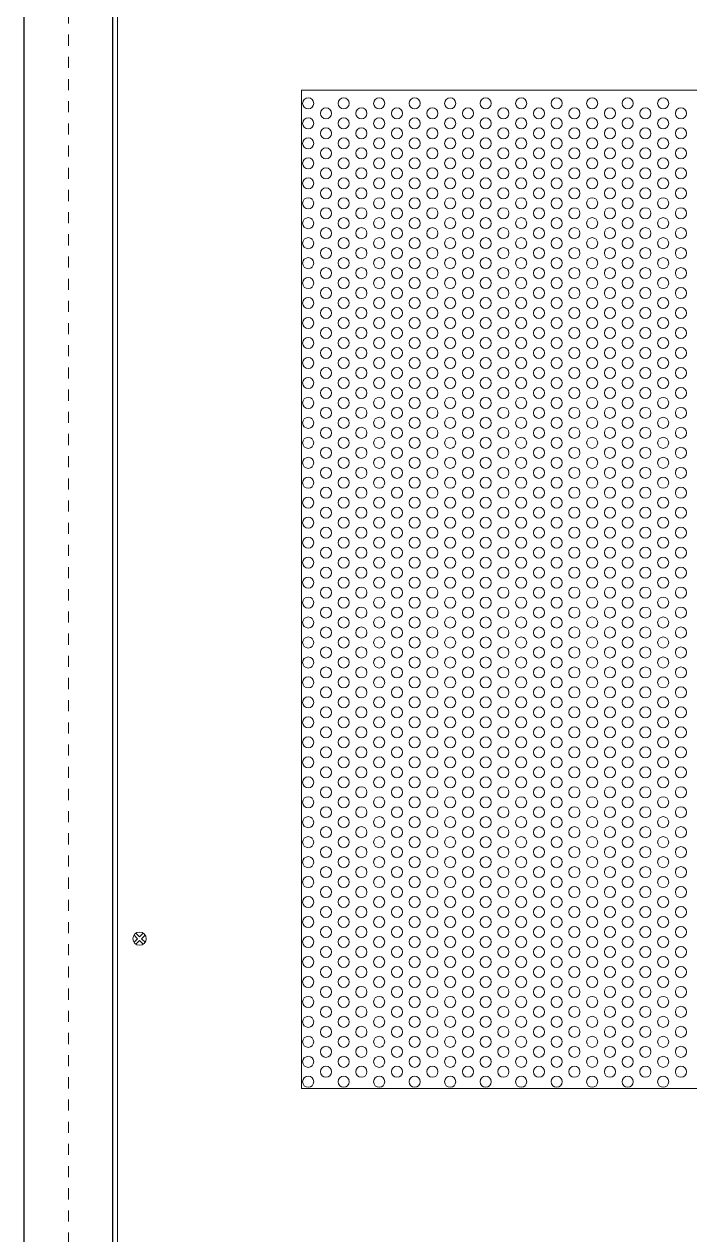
# Model space of a CAD drawing. Header units: millimetres. Extents: x 9130 to 9550, y -18883 to -17651.
# Drawn here: x 9404.8 to 9434.8, y -18770.5 to -18715.9 of the extents above; entities that cross this region are included whole.
import ezdxf

# ---------------------------------------------------------------- set-up
doc = ezdxf.new("R2010")
doc.units = ezdxf.units.MM
doc.linetypes.add('EPL_DASH', pattern=[1, 0.5, -0.5])
doc.layers.add('01-KOSTUR ORMARA', color=7, linetype='Continuous')
doc.layers.add('06-BATERIJA', color=1, linetype='Continuous', lineweight=0)
doc.layers.add('PDF14_Geometry', color=7, linetype='Continuous', true_color=0x58595a)

msp = doc.modelspace()

# ---------------------------------------------------------------- linework, layer by layer
at = {"color": 5}
msp.add_lwpolyline([(9404.8487, -18618.4114), (9464.8487, -18618.4114), (9464.8487, -18823.4114), (9460.8487, -18823.4114), (9460.8487, -18820.9114), (9408.8487, -18820.9114), (9408.8487, -18823.4114), (9404.8487, -18823.4114), (9404.8487, -18618.4114)], dxfattribs=at)
at = {"color": 5, "linetype": 'EPL_DASH', "lineweight": 15}
msp.add_lwpolyline([(9404.8487, -18816.9114), (9404.8487, -18622.4114), (9406.8487, -18622.4114), (9406.8487, -18816.9114)], close=True, dxfattribs=at)
at = {"layer": '01-KOSTUR ORMARA', "color": 5}
msp.add_lwpolyline([(9408.8487, -18622.4114), (9460.8487, -18622.4114), (9460.8487, -18816.9114), (9408.8487, -18816.9114)], close=True, dxfattribs=at)
at = {"layer": '01-KOSTUR ORMARA', "color": 5, "linetype": 'Continuous', "lineweight": 15}
msp.add_lwpolyline([(9460.6487, -18622.6114), (9409.0487, -18622.6114), (9409.0487, -18816.7114), (9460.6487, -18816.7114)], close=True, dxfattribs=at)
at = {"layer": '01-KOSTUR ORMARA', "color": 1, "linetype": 'Continuous', "lineweight": 15}
msp.add_lwpolyline([(9417.3487, -18718.9114), (9452.3487, -18718.9114), (9452.3487, -18763.9114), (9417.3487, -18763.9114)], close=True, dxfattribs=at)
at = {"layer": '06-BATERIJA', "color": 7, "linetype": 'Continuous', "lineweight": 15}
for p, q in [((9409.7978, -18756.997), (9409.9621, -18757.1614)), ((9409.9621, -18757.1614), (9409.7978, -18757.3258)), ((9409.8843, -18756.9104), (9410.0487, -18757.0748)), ((9410.0487, -18757.0748), (9410.2131, -18756.9104)), ((9410.1353, -18757.1614), (9410.2997, -18756.997)), ((9410.1353, -18757.1614), (9410.2997, -18757.3258)), ((9410.0487, -18757.248), (9409.8843, -18757.4124)), ((9410.0487, -18757.248), (9410.2131, -18757.4124))]:
    msp.add_line(p, q, dxfattribs=at)
msp.add_lwpolyline([(9410.3487, -18757.1614, 1), (9409.7487, -18757.1614, 1), (9410.3487, -18757.1614)], format="xyb", dxfattribs=at)
at = {"layer": 'PDF14_Geometry', "lineweight": 5}
for centre in [(9417.6487, -18719.5114), (9419.2487, -18719.5114), (9420.8487, -18719.5114), (9422.4487, -18719.5114), (9424.0487, -18719.5114), (9425.6487, -18719.5114), (9427.2487, -18719.5114), (9428.8487, -18719.5114), (9430.4487, -18719.5114), (9432.0487, -18719.5114), (9433.6487, -18719.5114), (9418.4487, -18719.9614), (9420.0487, -18719.9614), (9421.6487, -18719.9614), (9423.2487, -18719.9614), (9424.8487, -18719.9614), (9426.4487, -18719.9614), (9428.0487, -18719.9614), (9429.6487, -18719.9614), (9431.2487, -18719.9614), (9432.8487, -18719.9614), (9434.4487, -18719.9614), (9417.6487, -18720.4114), (9418.4487, -18720.8614), (9419.2487, -18720.4114), (9420.0487, -18720.8614), (9420.8487, -18720.4114), (9421.6487, -18720.8614), (9422.4487, -18720.4114), (9423.2487, -18720.8614), (9424.0487, -18720.4114), (9424.8487, -18720.8614), (9425.6487, -18720.4114), (9426.4487, -18720.8614), (9427.2487, -18720.4114), (9428.0487, -18720.8614), (9428.8487, -18720.4114), (9429.6487, -18720.8614), (9430.4487, -18720.4114), (9431.2487, -18720.8614), (9432.0487, -18720.4114), (9432.8487, -18720.8614), (9433.6487, -18720.4114), (9434.4487, -18720.8614), (9417.6487, -18721.3114), (9419.2487, -18721.3114), (9420.8487, -18721.3114), (9422.4487, -18721.3114), (9424.0487, -18721.3114), (9425.6487, -18721.3114), (9427.2487, -18721.3114), (9428.8487, -18721.3114), (9430.4487, -18721.3114), (9432.0487, -18721.3114), (9433.6487, -18721.3114), (9418.4487, -18721.7614), (9420.0487, -18721.7614), (9421.6487, -18721.7614), (9423.2487, -18721.7614), (9424.8487, -18721.7614), (9426.4487, -18721.7614), (9428.0487, -18721.7614), (9429.6487, -18721.7614), (9431.2487, -18721.7614), (9432.8487, -18721.7614), (9434.4487, -18721.7614), (9417.6487, -18722.2114), (9419.2487, -18722.2114), (9420.8487, -18722.2114), (9422.4487, -18722.2114), (9424.0487, -18722.2114), (9425.6487, -18722.2114), (9427.2487, -18722.2114), (9428.8487, -18722.2114), (9430.4487, -18722.2114), (9432.0487, -18722.2114), (9433.6487, -18722.2114), (9418.4487, -18722.6614), (9420.0487, -18722.6614), (9421.6487, -18722.6614), (9423.2487, -18722.6614), (9424.8487, -18722.6614), (9426.4487, -18722.6614), (9428.0487, -18722.6614), (9429.6487, -18722.6614), (9431.2487, -18722.6614), (9432.8487, -18722.6614), (9434.4487, -18722.6614), (9417.6487, -18723.1114), (9418.4487, -18723.5614), (9419.2487, -18723.1114), (9420.0487, -18723.5614), (9420.8487, -18723.1114), (9421.6487, -18723.5614), (9422.4487, -18723.1114), (9423.2487, -18723.5614), (9424.0487, -18723.1114), (9424.8487, -18723.5614), (9425.6487, -18723.1114), (9426.4487, -18723.5614), (9427.2487, -18723.1114), (9428.0487, -18723.5614), (9428.8487, -18723.1114), (9429.6487, -18723.5614), (9430.4487, -18723.1114), (9431.2487, -18723.5614), (9432.0487, -18723.1114), (9432.8487, -18723.5614), (9433.6487, -18723.1114), (9434.4487, -18723.5614), (9417.6487, -18724.0114), (9419.2487, -18724.0114), (9420.8487, -18724.0114), (9422.4487, -18724.0114), (9424.0487, -18724.0114), (9425.6487, -18724.0114), (9427.2487, -18724.0114), (9428.8487, -18724.0114), (9430.4487, -18724.0114), (9432.0487, -18724.0114), (9433.6487, -18724.0114), (9418.4487, -18724.4614), (9420.0487, -18724.4614), (9421.6487, -18724.4614), (9423.2487, -18724.4614), (9424.8487, -18724.4614), (9426.4487, -18724.4614), (9428.0487, -18724.4614), (9429.6487, -18724.4614), (9431.2487, -18724.4614), (9432.8487, -18724.4614), (9434.4487, -18724.4614), (9417.6487, -18724.9114), (9419.2487, -18724.9114), (9420.8487, -18724.9114), (9422.4487, -18724.9114), (9424.0487, -18724.9114), (9425.6487, -18724.9114), (9427.2487, -18724.9114), (9428.8487, -18724.9114), (9430.4487, -18724.9114), (9432.0487, -18724.9114), (9433.6487, -18724.9114), (9418.4487, -18725.3614), (9420.0487, -18725.3614), (9421.6487, -18725.3614), (9423.2487, -18725.3614), (9424.8487, -18725.3614), (9426.4487, -18725.3614), (9428.0487, -18725.3614), (9429.6487, -18725.3614), (9431.2487, -18725.3614), (9432.8487, -18725.3614), (9434.4487, -18725.3614), (9417.6487, -18725.8114), (9418.4487, -18726.2614), (9419.2487, -18725.8114), (9420.0487, -18726.2614), (9420.8487, -18725.8114), (9421.6487, -18726.2614), (9422.4487, -18725.8114), (9423.2487, -18726.2614), (9424.0487, -18725.8114), (9424.8487, -18726.2614), (9425.6487, -18725.8114), (9426.4487, -18726.2614), (9427.2487, -18725.8114), (9428.0487, -18726.2614), (9428.8487, -18725.8114), (9429.6487, -18726.2614), (9430.4487, -18725.8114), (9431.2487, -18726.2614), (9432.0487, -18725.8114), (9432.8487, -18726.2614), (9433.6487, -18725.8114), (9434.4487, -18726.2614), (9417.6487, -18726.7114), (9419.2487, -18726.7114), (9420.8487, -18726.7114), (9422.4487, -18726.7114), (9424.0487, -18726.7114), (9425.6487, -18726.7114), (9427.2487, -18726.7114), (9428.8487, -18726.7114), (9430.4487, -18726.7114), (9432.0487, -18726.7114), (9433.6487, -18726.7114), (9418.4487, -18727.1614), (9420.0487, -18727.1614), (9421.6487, -18727.1614), (9423.2487, -18727.1614), (9424.8487, -18727.1614), (9426.4487, -18727.1614), (9428.0487, -18727.1614), (9429.6487, -18727.1614), (9431.2487, -18727.1614), (9432.8487, -18727.1614), (9434.4487, -18727.1614), (9417.6487, -18727.6114), (9419.2487, -18727.6114), (9420.8487, -18727.6114), (9422.4487, -18727.6114), (9424.0487, -18727.6114), (9425.6487, -18727.6114), (9427.2487, -18727.6114), (9428.8487, -18727.6114), (9430.4487, -18727.6114), (9432.0487, -18727.6114), (9433.6487, -18727.6114), (9418.4487, -18728.0614), (9420.0487, -18728.0614), (9421.6487, -18728.0614), (9423.2487, -18728.0614), (9424.8487, -18728.0614), (9426.4487, -18728.0614), (9428.0487, -18728.0614), (9429.6487, -18728.0614), (9431.2487, -18728.0614), (9432.8487, -18728.0614), (9434.4487, -18728.0614), (9417.6487, -18728.5114), (9418.4487, -18728.9614), (9419.2487, -18728.5114), (9420.0487, -18728.9614), (9420.8487, -18728.5114), (9421.6487, -18728.9614), (9422.4487, -18728.5114), (9423.2487, -18728.9614), (9424.0487, -18728.5114), (9424.8487, -18728.9614), (9425.6487, -18728.5114), (9426.4487, -18728.9614), (9427.2487, -18728.5114), (9428.0487, -18728.9614), (9428.8487, -18728.5114), (9429.6487, -18728.9614), (9430.4487, -18728.5114), (9431.2487, -18728.9614), (9432.0487, -18728.5114), (9432.8487, -18728.9614), (9433.6487, -18728.5114), (9434.4487, -18728.9614), (9417.6487, -18729.4114), (9419.2487, -18729.4114), (9420.8487, -18729.4114), (9422.4487, -18729.4114), (9424.0487, -18729.4114), (9425.6487, -18729.4114), (9427.2487, -18729.4114), (9428.8487, -18729.4114), (9430.4487, -18729.4114), (9432.0487, -18729.4114), (9433.6487, -18729.4114), (9418.4487, -18729.8614), (9420.0487, -18729.8614), (9421.6487, -18729.8614), (9423.2487, -18729.8614), (9424.8487, -18729.8614), (9426.4487, -18729.8614), (9428.0487, -18729.8614), (9429.6487, -18729.8614), (9431.2487, -18729.8614), (9432.8487, -18729.8614), (9434.4487, -18729.8614), (9417.6487, -18730.3114), (9419.2487, -18730.3114), (9420.8487, -18730.3114), (9422.4487, -18730.3114), (9424.0487, -18730.3114), (9425.6487, -18730.3114), (9427.2487, -18730.3114), (9428.8487, -18730.3114), (9430.4487, -18730.3114), (9432.0487, -18730.3114), (9433.6487, -18730.3114), (9417.6487, -18731.2114), (9418.4487, -18730.7614), (9419.2487, -18731.2114), (9420.0487, -18730.7614), (9420.8487, -18731.2114), (9421.6487, -18730.7614), (9422.4487, -18731.2114), (9423.2487, -18730.7614), (9424.0487, -18731.2114), (9424.8487, -18730.7614), (9425.6487, -18731.2114), (9426.4487, -18730.7614), (9427.2487, -18731.2114), (9428.0487, -18730.7614), (9428.8487, -18731.2114), (9429.6487, -18730.7614), (9430.4487, -18731.2114), (9431.2487, -18730.7614), (9432.0487, -18731.2114), (9432.8487, -18730.7614), (9433.6487, -18731.2114), (9434.4487, -18730.7614), (9418.4487, -18731.6614), (9420.0487, -18731.6614), (9421.6487, -18731.6614), (9423.2487, -18731.6614), (9424.8487, -18731.6614), (9426.4487, -18731.6614), (9428.0487, -18731.6614), (9429.6487, -18731.6614), (9431.2487, -18731.6614), (9432.8487, -18731.6614), (9434.4487, -18731.6614), (9417.6487, -18732.1114), (9419.2487, -18732.1114), (9420.8487, -18732.1114), (9422.4487, -18732.1114), (9424.0487, -18732.1114), (9425.6487, -18732.1114), (9427.2487, -18732.1114), (9428.8487, -18732.1114), (9430.4487, -18732.1114), (9432.0487, -18732.1114), (9433.6487, -18732.1114), (9418.4487, -18732.5614), (9420.0487, -18732.5614), (9421.6487, -18732.5614), (9423.2487, -18732.5614), (9424.8487, -18732.5614), (9426.4487, -18732.5614), (9428.0487, -18732.5614), (9429.6487, -18732.5614), (9431.2487, -18732.5614), (9432.8487, -18732.5614), (9434.4487, -18732.5614), (9417.6487, -18733.0114), (9419.2487, -18733.0114), (9420.8487, -18733.0114), (9422.4487, -18733.0114), (9424.0487, -18733.0114), (9425.6487, -18733.0114), (9427.2487, -18733.0114), (9428.8487, -18733.0114), (9430.4487, -18733.0114), (9432.0487, -18733.0114), (9433.6487, -18733.0114), (9417.6487, -18733.9114), (9418.4487, -18733.4614), (9419.2487, -18733.9114), (9420.0487, -18733.4614), (9420.8487, -18733.9114), (9421.6487, -18733.4614), (9422.4487, -18733.9114), (9423.2487, -18733.4614), (9424.0487, -18733.9114), (9424.8487, -18733.4614), (9425.6487, -18733.9114), (9426.4487, -18733.4614), (9427.2487, -18733.9114), (9428.0487, -18733.4614), (9428.8487, -18733.9114), (9429.6487, -18733.4614), (9430.4487, -18733.9114), (9431.2487, -18733.4614), (9432.0487, -18733.9114), (9432.8487, -18733.4614), (9433.6487, -18733.9114), (9434.4487, -18733.4614), (9418.4487, -18734.3614), (9420.0487, -18734.3614), (9421.6487, -18734.3614), (9423.2487, -18734.3614), (9424.8487, -18734.3614), (9426.4487, -18734.3614), (9428.0487, -18734.3614), (9429.6487, -18734.3614), (9431.2487, -18734.3614), (9432.8487, -18734.3614), (9434.4487, -18734.3614), (9417.6487, -18734.8114), (9419.2487, -18734.8114), (9420.8487, -18734.8114), (9422.4487, -18734.8114), (9424.0487, -18734.8114), (9425.6487, -18734.8114), (9427.2487, -18734.8114), (9428.8487, -18734.8114), (9430.4487, -18734.8114), (9432.0487, -18734.8114), (9433.6487, -18734.8114), (9418.4487, -18735.2614), (9420.0487, -18735.2614), (9421.6487, -18735.2614), (9423.2487, -18735.2614), (9424.8487, -18735.2614), (9426.4487, -18735.2614), (9428.0487, -18735.2614), (9429.6487, -18735.2614), (9431.2487, -18735.2614), (9432.8487, -18735.2614), (9434.4487, -18735.2614), (9417.6487, -18735.7114), (9419.2487, -18735.7114), (9420.8487, -18735.7114), (9422.4487, -18735.7114), (9424.0487, -18735.7114), (9425.6487, -18735.7114), (9427.2487, -18735.7114), (9428.8487, -18735.7114), (9430.4487, -18735.7114), (9432.0487, -18735.7114), (9433.6487, -18735.7114), (9417.6487, -18736.6114), (9418.4487, -18736.1614), (9419.2487, -18736.6114), (9420.0487, -18736.1614), (9420.8487, -18736.6114), (9421.6487, -18736.1614), (9422.4487, -18736.6114), (9423.2487, -18736.1614), (9424.0487, -18736.6114), (9424.8487, -18736.1614), (9425.6487, -18736.6114), (9426.4487, -18736.1614), (9427.2487, -18736.6114), (9428.0487, -18736.1614), (9428.8487, -18736.6114), (9429.6487, -18736.1614), (9430.4487, -18736.6114), (9431.2487, -18736.1614), (9432.0487, -18736.6114), (9432.8487, -18736.1614), (9433.6487, -18736.6114), (9434.4487, -18736.1614), (9418.4487, -18737.0614), (9420.0487, -18737.0614), (9421.6487, -18737.0614), (9423.2487, -18737.0614), (9424.8487, -18737.0614), (9426.4487, -18737.0614), (9428.0487, -18737.0614), (9429.6487, -18737.0614), (9431.2487, -18737.0614), (9432.8487, -18737.0614), (9434.4487, -18737.0614), (9417.6487, -18737.5114), (9419.2487, -18737.5114), (9420.8487, -18737.5114), (9422.4487, -18737.5114), (9424.0487, -18737.5114), (9425.6487, -18737.5114), (9427.2487, -18737.5114), (9428.8487, -18737.5114), (9430.4487, -18737.5114), (9432.0487, -18737.5114), (9433.6487, -18737.5114), (9418.4487, -18737.9614), (9420.0487, -18737.9614), (9421.6487, -18737.9614), (9423.2487, -18737.9614), (9424.8487, -18737.9614), (9426.4487, -18737.9614), (9428.0487, -18737.9614), (9429.6487, -18737.9614), (9431.2487, -18737.9614), (9432.8487, -18737.9614), (9434.4487, -18737.9614), (9417.6487, -18738.4114), (9418.4487, -18738.8614), (9419.2487, -18738.4114), (9420.0487, -18738.8614), (9420.8487, -18738.4114), (9421.6487, -18738.8614), (9422.4487, -18738.4114), (9423.2487, -18738.8614), (9424.0487, -18738.4114), (9424.8487, -18738.8614), (9425.6487, -18738.4114), (9426.4487, -18738.8614), (9427.2487, -18738.4114), (9428.0487, -18738.8614), (9428.8487, -18738.4114), (9429.6487, -18738.8614), (9430.4487, -18738.4114), (9431.2487, -18738.8614), (9432.0487, -18738.4114), (9432.8487, -18738.8614), (9433.6487, -18738.4114), (9434.4487, -18738.8614), (9417.6487, -18739.3114), (9419.2487, -18739.3114), (9420.8487, -18739.3114), (9422.4487, -18739.3114), (9424.0487, -18739.3114), (9425.6487, -18739.3114), (9427.2487, -18739.3114), (9428.8487, -18739.3114), (9430.4487, -18739.3114), (9432.0487, -18739.3114), (9433.6487, -18739.3114), (9418.4487, -18739.7614), (9420.0487, -18739.7614), (9421.6487, -18739.7614), (9423.2487, -18739.7614), (9424.8487, -18739.7614), (9426.4487, -18739.7614), (9428.0487, -18739.7614), (9429.6487, -18739.7614), (9431.2487, -18739.7614), (9432.8487, -18739.7614), (9434.4487, -18739.7614), (9417.6487, -18740.2114), (9419.2487, -18740.2114), (9420.8487, -18740.2114), (9422.4487, -18740.2114), (9424.0487, -18740.2114), (9425.6487, -18740.2114), (9427.2487, -18740.2114), (9428.8487, -18740.2114), (9430.4487, -18740.2114), (9432.0487, -18740.2114), (9433.6487, -18740.2114), (9418.4487, -18740.6614), (9420.0487, -18740.6614), (9421.6487, -18740.6614), (9423.2487, -18740.6614), (9424.8487, -18740.6614), (9426.4487, -18740.6614), (9428.0487, -18740.6614), (9429.6487, -18740.6614), (9431.2487, -18740.6614), (9432.8487, -18740.6614), (9434.4487, -18740.6614), (9417.6487, -18741.1114), (9418.4487, -18741.5614), (9419.2487, -18741.1114), (9420.0487, -18741.5614), (9420.8487, -18741.1114), (9421.6487, -18741.5614), (9422.4487, -18741.1114), (9423.2487, -18741.5614), (9424.0487, -18741.1114), (9424.8487, -18741.5614), (9425.6487, -18741.1114), (9426.4487, -18741.5614), (9427.2487, -18741.1114), (9428.0487, -18741.5614), (9428.8487, -18741.1114), (9429.6487, -18741.5614), (9430.4487, -18741.1114), (9431.2487, -18741.5614), (9432.0487, -18741.1114), (9432.8487, -18741.5614), (9433.6487, -18741.1114), (9434.4487, -18741.5614), (9417.6487, -18742.0114), (9419.2487, -18742.0114), (9420.8487, -18742.0114), (9422.4487, -18742.0114), (9424.0487, -18742.0114), (9425.6487, -18742.0114), (9427.2487, -18742.0114), (9428.8487, -18742.0114), (9430.4487, -18742.0114), (9432.0487, -18742.0114), (9433.6487, -18742.0114), (9418.4487, -18742.4614), (9420.0487, -18742.4614), (9421.6487, -18742.4614), (9423.2487, -18742.4614), (9424.8487, -18742.4614), (9426.4487, -18742.4614), (9428.0487, -18742.4614), (9429.6487, -18742.4614), (9431.2487, -18742.4614), (9432.8487, -18742.4614), (9434.4487, -18742.4614), (9417.6487, -18742.9114), (9419.2487, -18742.9114), (9420.8487, -18742.9114), (9422.4487, -18742.9114), (9424.0487, -18742.9114), (9425.6487, -18742.9114), (9427.2487, -18742.9114), (9428.8487, -18742.9114), (9430.4487, -18742.9114), (9432.0487, -18742.9114), (9433.6487, -18742.9114), (9418.4487, -18743.3614), (9420.0487, -18743.3614), (9421.6487, -18743.3614), (9423.2487, -18743.3614), (9424.8487, -18743.3614), (9426.4487, -18743.3614), (9428.0487, -18743.3614), (9429.6487, -18743.3614), (9431.2487, -18743.3614), (9432.8487, -18743.3614), (9434.4487, -18743.3614), (9417.6487, -18743.8114), (9418.4487, -18744.2614), (9419.2487, -18743.8114), (9420.0487, -18744.2614), (9420.8487, -18743.8114), (9421.6487, -18744.2614), (9422.4487, -18743.8114), (9423.2487, -18744.2614), (9424.0487, -18743.8114), (9424.8487, -18744.2614), (9425.6487, -18743.8114), (9426.4487, -18744.2614), (9427.2487, -18743.8114), (9428.0487, -18744.2614), (9428.8487, -18743.8114), (9429.6487, -18744.2614), (9430.4487, -18743.8114), (9431.2487, -18744.2614), (9432.0487, -18743.8114), (9432.8487, -18744.2614), (9433.6487, -18743.8114), (9434.4487, -18744.2614), (9417.6487, -18744.7114), (9419.2487, -18744.7114), (9420.8487, -18744.7114), (9422.4487, -18744.7114), (9424.0487, -18744.7114), (9425.6487, -18744.7114), (9427.2487, -18744.7114), (9428.8487, -18744.7114), (9430.4487, -18744.7114), (9432.0487, -18744.7114), (9433.6487, -18744.7114), (9418.4487, -18745.1614), (9420.0487, -18745.1614), (9421.6487, -18745.1614), (9423.2487, -18745.1614), (9424.8487, -18745.1614), (9426.4487, -18745.1614), (9428.0487, -18745.1614), (9429.6487, -18745.1614), (9431.2487, -18745.1614), (9432.8487, -18745.1614), (9434.4487, -18745.1614), (9417.6487, -18745.6114), (9419.2487, -18745.6114), (9420.8487, -18745.6114), (9422.4487, -18745.6114), (9424.0487, -18745.6114), (9425.6487, -18745.6114), (9427.2487, -18745.6114), (9428.8487, -18745.6114), (9430.4487, -18745.6114), (9432.0487, -18745.6114), (9433.6487, -18745.6114), (9417.6487, -18746.5114), (9418.4487, -18746.0614), (9419.2487, -18746.5114), (9420.0487, -18746.0614), (9420.8487, -18746.5114), (9421.6487, -18746.0614), (9422.4487, -18746.5114), (9423.2487, -18746.0614), (9424.0487, -18746.5114), (9424.8487, -18746.0614), (9425.6487, -18746.5114), (9426.4487, -18746.0614), (9427.2487, -18746.5114), (9428.0487, -18746.0614), (9428.8487, -18746.5114), (9429.6487, -18746.0614), (9430.4487, -18746.5114), (9431.2487, -18746.0614), (9432.0487, -18746.5114), (9432.8487, -18746.0614), (9433.6487, -18746.5114), (9434.4487, -18746.0614), (9418.4487, -18746.9614), (9420.0487, -18746.9614), (9421.6487, -18746.9614), (9423.2487, -18746.9614), (9424.8487, -18746.9614), (9426.4487, -18746.9614), (9428.0487, -18746.9614), (9429.6487, -18746.9614), (9431.2487, -18746.9614), (9432.8487, -18746.9614), (9434.4487, -18746.9614), (9417.6487, -18747.4114), (9419.2487, -18747.4114), (9420.8487, -18747.4114), (9422.4487, -18747.4114), (9424.0487, -18747.4114), (9425.6487, -18747.4114), (9427.2487, -18747.4114), (9428.8487, -18747.4114), (9430.4487, -18747.4114), (9432.0487, -18747.4114), (9433.6487, -18747.4114), (9418.4487, -18747.8614), (9420.0487, -18747.8614), (9421.6487, -18747.8614), (9423.2487, -18747.8614), (9424.8487, -18747.8614), (9426.4487, -18747.8614), (9428.0487, -18747.8614), (9429.6487, -18747.8614), (9431.2487, -18747.8614), (9432.8487, -18747.8614), (9434.4487, -18747.8614), (9417.6487, -18748.3114), (9419.2487, -18748.3114), (9420.8487, -18748.3114), (9422.4487, -18748.3114), (9424.0487, -18748.3114), (9425.6487, -18748.3114), (9427.2487, -18748.3114), (9428.8487, -18748.3114), (9430.4487, -18748.3114), (9432.0487, -18748.3114), (9433.6487, -18748.3114), (9417.6487, -18749.2114), (9418.4487, -18748.7614), (9419.2487, -18749.2114), (9420.0487, -18748.7614), (9420.8487, -18749.2114), (9421.6487, -18748.7614), (9422.4487, -18749.2114), (9423.2487, -18748.7614), (9424.0487, -18749.2114), (9424.8487, -18748.7614), (9425.6487, -18749.2114), (9426.4487, -18748.7614), (9427.2487, -18749.2114), (9428.0487, -18748.7614), (9428.8487, -18749.2114), (9429.6487, -18748.7614), (9430.4487, -18749.2114), (9431.2487, -18748.7614), (9432.0487, -18749.2114), (9432.8487, -18748.7614), (9433.6487, -18749.2114), (9434.4487, -18748.7614), (9418.4487, -18749.6614), (9420.0487, -18749.6614), (9421.6487, -18749.6614), (9423.2487, -18749.6614), (9424.8487, -18749.6614), (9426.4487, -18749.6614), (9428.0487, -18749.6614), (9429.6487, -18749.6614), (9431.2487, -18749.6614), (9432.8487, -18749.6614), (9434.4487, -18749.6614), (9417.6487, -18750.1114), (9419.2487, -18750.1114), (9420.8487, -18750.1114), (9422.4487, -18750.1114), (9424.0487, -18750.1114), (9425.6487, -18750.1114), (9427.2487, -18750.1114), (9428.8487, -18750.1114), (9430.4487, -18750.1114), (9432.0487, -18750.1114), (9433.6487, -18750.1114), (9418.4487, -18750.5614), (9420.0487, -18750.5614), (9421.6487, -18750.5614), (9423.2487, -18750.5614), (9424.8487, -18750.5614), (9426.4487, -18750.5614), (9428.0487, -18750.5614), (9429.6487, -18750.5614), (9431.2487, -18750.5614), (9432.8487, -18750.5614), (9434.4487, -18750.5614), (9417.6487, -18751.0114), (9419.2487, -18751.0114), (9420.8487, -18751.0114), (9422.4487, -18751.0114), (9424.0487, -18751.0114), (9425.6487, -18751.0114), (9427.2487, -18751.0114), (9428.8487, -18751.0114), (9430.4487, -18751.0114), (9432.0487, -18751.0114), (9433.6487, -18751.0114), (9417.6487, -18751.9114), (9418.4487, -18751.4614), (9419.2487, -18751.9114), (9420.0487, -18751.4614), (9420.8487, -18751.9114), (9421.6487, -18751.4614), (9422.4487, -18751.9114), (9423.2487, -18751.4614), (9424.0487, -18751.9114), (9424.8487, -18751.4614), (9425.6487, -18751.9114), (9426.4487, -18751.4614), (9427.2487, -18751.9114), (9428.0487, -18751.4614), (9428.8487, -18751.9114), (9429.6487, -18751.4614), (9430.4487, -18751.9114), (9431.2487, -18751.4614), (9432.0487, -18751.9114), (9432.8487, -18751.4614), (9433.6487, -18751.9114), (9434.4487, -18751.4614), (9418.4487, -18752.3614), (9420.0487, -18752.3614), (9421.6487, -18752.3614), (9423.2487, -18752.3614), (9424.8487, -18752.3614), (9426.4487, -18752.3614), (9428.0487, -18752.3614), (9429.6487, -18752.3614), (9431.2487, -18752.3614), (9432.8487, -18752.3614), (9434.4487, -18752.3614), (9417.6487, -18752.8114), (9419.2487, -18752.8114), (9420.8487, -18752.8114), (9422.4487, -18752.8114), (9424.0487, -18752.8114), (9425.6487, -18752.8114), (9427.2487, -18752.8114), (9428.8487, -18752.8114), (9430.4487, -18752.8114), (9432.0487, -18752.8114), (9433.6487, -18752.8114), (9418.4487, -18753.2614), (9420.0487, -18753.2614), (9421.6487, -18753.2614), (9423.2487, -18753.2614), (9424.8487, -18753.2614), (9426.4487, -18753.2614), (9428.0487, -18753.2614), (9429.6487, -18753.2614), (9431.2487, -18753.2614), (9432.8487, -18753.2614), (9434.4487, -18753.2614), (9417.6487, -18753.7114), (9419.2487, -18753.7114), (9420.8487, -18753.7114), (9422.4487, -18753.7114), (9424.0487, -18753.7114), (9425.6487, -18753.7114), (9427.2487, -18753.7114), (9428.8487, -18753.7114), (9430.4487, -18753.7114), (9432.0487, -18753.7114), (9433.6487, -18753.7114), (9417.6487, -18754.6114), (9418.4487, -18754.1614), (9419.2487, -18754.6114), (9420.0487, -18754.1614), (9420.8487, -18754.6114), (9421.6487, -18754.1614), (9422.4487, -18754.6114), (9423.2487, -18754.1614), (9424.0487, -18754.6114), (9424.8487, -18754.1614), (9425.6487, -18754.6114), (9426.4487, -18754.1614), (9427.2487, -18754.6114), (9428.0487, -18754.1614), (9428.8487, -18754.6114), (9429.6487, -18754.1614), (9430.4487, -18754.6114), (9431.2487, -18754.1614), (9432.0487, -18754.6114), (9432.8487, -18754.1614), (9433.6487, -18754.6114), (9434.4487, -18754.1614), (9418.4487, -18755.0614), (9420.0487, -18755.0614), (9421.6487, -18755.0614), (9423.2487, -18755.0614), (9424.8487, -18755.0614), (9426.4487, -18755.0614), (9428.0487, -18755.0614), (9429.6487, -18755.0614), (9431.2487, -18755.0614), (9432.8487, -18755.0614), (9434.4487, -18755.0614), (9417.6487, -18755.5114), (9419.2487, -18755.5114), (9420.8487, -18755.5114), (9422.4487, -18755.5114), (9424.0487, -18755.5114), (9425.6487, -18755.5114), (9427.2487, -18755.5114), (9428.8487, -18755.5114), (9430.4487, -18755.5114), (9432.0487, -18755.5114), (9433.6487, -18755.5114), (9418.4487, -18755.9614), (9420.0487, -18755.9614), (9421.6487, -18755.9614), (9423.2487, -18755.9614), (9424.8487, -18755.9614), (9426.4487, -18755.9614), (9428.0487, -18755.9614), (9429.6487, -18755.9614), (9431.2487, -18755.9614), (9432.8487, -18755.9614), (9434.4487, -18755.9614), (9417.6487, -18756.4114), (9418.4487, -18756.8614), (9419.2487, -18756.4114), (9420.0487, -18756.8614), (9420.8487, -18756.4114), (9421.6487, -18756.8614), (9422.4487, -18756.4114), (9423.2487, -18756.8614), (9424.0487, -18756.4114), (9424.8487, -18756.8614), (9425.6487, -18756.4114), (9426.4487, -18756.8614), (9427.2487, -18756.4114), (9428.0487, -18756.8614), (9428.8487, -18756.4114), (9429.6487, -18756.8614), (9430.4487, -18756.4114), (9431.2487, -18756.8614), (9432.0487, -18756.4114), (9432.8487, -18756.8614), (9433.6487, -18756.4114), (9434.4487, -18756.8614), (9417.6487, -18757.3114), (9419.2487, -18757.3114), (9420.8487, -18757.3114), (9422.4487, -18757.3114), (9424.0487, -18757.3114), (9425.6487, -18757.3114), (9427.2487, -18757.3114), (9428.8487, -18757.3114), (9430.4487, -18757.3114), (9432.0487, -18757.3114), (9433.6487, -18757.3114), (9418.4487, -18757.7614), (9420.0487, -18757.7614), (9421.6487, -18757.7614), (9423.2487, -18757.7614), (9424.8487, -18757.7614), (9426.4487, -18757.7614), (9428.0487, -18757.7614), (9429.6487, -18757.7614), (9431.2487, -18757.7614), (9432.8487, -18757.7614), (9434.4487, -18757.7614), (9417.6487, -18758.2114), (9419.2487, -18758.2114), (9420.8487, -18758.2114), (9422.4487, -18758.2114), (9424.0487, -18758.2114), (9425.6487, -18758.2114), (9427.2487, -18758.2114), (9428.8487, -18758.2114), (9430.4487, -18758.2114), (9432.0487, -18758.2114), (9433.6487, -18758.2114), (9418.4487, -18758.6614), (9420.0487, -18758.6614), (9421.6487, -18758.6614), (9423.2487, -18758.6614), (9424.8487, -18758.6614), (9426.4487, -18758.6614), (9428.0487, -18758.6614), (9429.6487, -18758.6614), (9431.2487, -18758.6614), (9432.8487, -18758.6614), (9434.4487, -18758.6614), (9417.6487, -18759.1114), (9418.4487, -18759.5614), (9419.2487, -18759.1114), (9420.0487, -18759.5614), (9420.8487, -18759.1114), (9421.6487, -18759.5614), (9422.4487, -18759.1114), (9423.2487, -18759.5614), (9424.0487, -18759.1114), (9424.8487, -18759.5614), (9425.6487, -18759.1114), (9426.4487, -18759.5614), (9427.2487, -18759.1114), (9428.0487, -18759.5614), (9428.8487, -18759.1114), (9429.6487, -18759.5614), (9430.4487, -18759.1114), (9431.2487, -18759.5614), (9432.0487, -18759.1114), (9432.8487, -18759.5614), (9433.6487, -18759.1114), (9434.4487, -18759.5614), (9417.6487, -18760.0114), (9419.2487, -18760.0114), (9420.8487, -18760.0114), (9422.4487, -18760.0114), (9424.0487, -18760.0114), (9425.6487, -18760.0114), (9427.2487, -18760.0114), (9428.8487, -18760.0114), (9430.4487, -18760.0114), (9432.0487, -18760.0114), (9433.6487, -18760.0114), (9418.4487, -18760.4614), (9420.0487, -18760.4614), (9421.6487, -18760.4614), (9423.2487, -18760.4614), (9424.8487, -18760.4614), (9426.4487, -18760.4614), (9428.0487, -18760.4614), (9429.6487, -18760.4614), (9431.2487, -18760.4614), (9432.8487, -18760.4614), (9434.4487, -18760.4614), (9417.6487, -18760.9114), (9419.2487, -18760.9114), (9420.8487, -18760.9114), (9422.4487, -18760.9114), (9424.0487, -18760.9114), (9425.6487, -18760.9114), (9427.2487, -18760.9114), (9428.8487, -18760.9114), (9430.4487, -18760.9114), (9432.0487, -18760.9114), (9433.6487, -18760.9114), (9418.4487, -18761.3614), (9420.0487, -18761.3614), (9421.6487, -18761.3614), (9423.2487, -18761.3614), (9424.8487, -18761.3614), (9426.4487, -18761.3614), (9428.0487, -18761.3614), (9429.6487, -18761.3614), (9431.2487, -18761.3614), (9432.8487, -18761.3614), (9434.4487, -18761.3614), (9417.6487, -18761.8114), (9418.4487, -18762.2614), (9419.2487, -18761.8114), (9420.0487, -18762.2614), (9420.8487, -18761.8114), (9421.6487, -18762.2614), (9422.4487, -18761.8114), (9423.2487, -18762.2614), (9424.0487, -18761.8114), (9424.8487, -18762.2614), (9425.6487, -18761.8114), (9426.4487, -18762.2614), (9427.2487, -18761.8114), (9428.0487, -18762.2614), (9428.8487, -18761.8114), (9429.6487, -18762.2614), (9430.4487, -18761.8114), (9431.2487, -18762.2614), (9432.0487, -18761.8114), (9432.8487, -18762.2614), (9433.6487, -18761.8114), (9434.4487, -18762.2614), (9417.6487, -18762.7114), (9419.2487, -18762.7114), (9420.8487, -18762.7114), (9422.4487, -18762.7114), (9424.0487, -18762.7114), (9425.6487, -18762.7114), (9427.2487, -18762.7114), (9428.8487, -18762.7114), (9430.4487, -18762.7114), (9432.0487, -18762.7114), (9433.6487, -18762.7114), (9418.4487, -18763.1614), (9420.0487, -18763.1614), (9421.6487, -18763.1614), (9423.2487, -18763.1614), (9424.8487, -18763.1614), (9426.4487, -18763.1614), (9428.0487, -18763.1614), (9429.6487, -18763.1614), (9431.2487, -18763.1614), (9432.8487, -18763.1614), (9434.4487, -18763.1614), (9417.6487, -18763.6114), (9419.2487, -18763.6114), (9420.8487, -18763.6114), (9422.4487, -18763.6114), (9424.0487, -18763.6114), (9425.6487, -18763.6114), (9427.2487, -18763.6114), (9428.8487, -18763.6114), (9430.4487, -18763.6114), (9432.0487, -18763.6114), (9433.6487, -18763.6114)]:
    msp.add_circle(centre, 0.25, dxfattribs=at)

doc.saveas('drawing.dxf')
